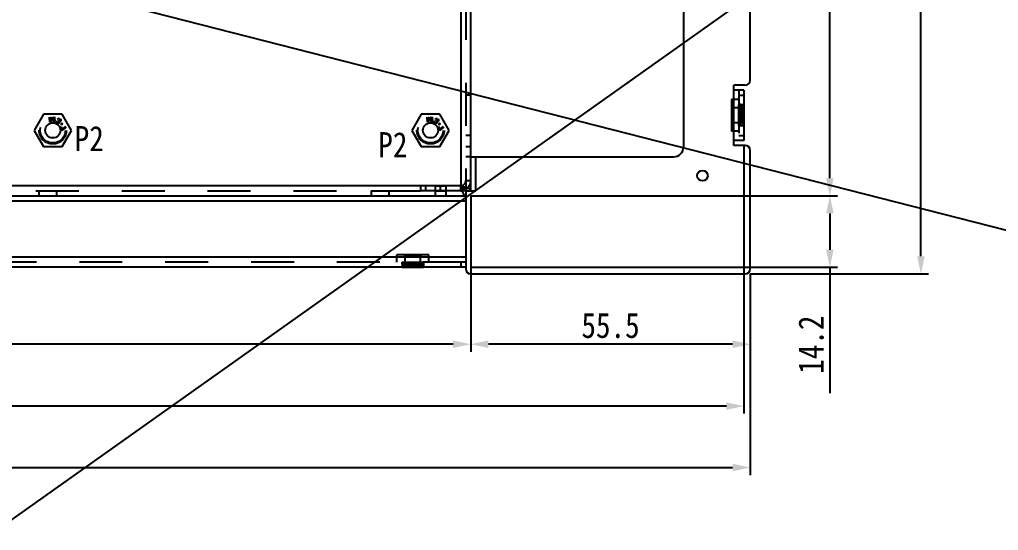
# Model space of a CAD drawing. Header units: millimetres. Extents: x 0 to 8948, y -1340 to 1100.
# Drawn here: x 2296.4 to 2490.8, y 403.5 to 505 of the extents above; entities that cross this region are included whole.
import ezdxf

# ---------------------------------------------------------------- set-up
doc = ezdxf.new("R2010")
doc.units = ezdxf.units.MM
doc.header["$LTSCALE"] = 85.25
doc.header["$PDMODE"] = 3
doc.header["$PDSIZE"] = 8
doc.linetypes.add('HIDDEN', pattern=[0.2, 0.1, -0.1])
doc.layers.get('0').update_dxf_attribs({"linetype": 'CONTINUOUS'})
doc.layers.get('Defpoints').update_dxf_attribs({"linetype": 'CONTINUOUS'})
doc.layers.add('02___PRT_ALL_AXES', color=7, linetype='CONTINUOUS')
doc.layers.add('DEFAULT_2', color=8, linetype='HIDDEN')
doc.styles.get("Standard").update_dxf_attribs({"font": 'txt', "width": 0.85})
doc.dimstyles.new('DIMSTYLE_1', dxfattribs={"dimtxt": 5, "dimasz": 3.5, "dimexe": 1.5, "dimexo": 1, "dimgap": 1.25, "dimtad": 1, "dimdsep": 46, "dimtxsty": 'Standard', "dimblk": '_FILLED', "dimblk1": '_FILLED', "dimblk2": '_FILLED', "dimcen": 0.09, "dimadec": 0, "dimazin": 0, "dimtp": 0.01, "dimtm": 0.01, "dimtfac": 1, "dimtofl": 0, "dimtmove": 0, "dimatfit": 3, "dimldrblk": '_FILLED', "dimfxl": 0, "dimtolj": 1, "dimarcsym": 0})

# ---------------------------------------------------------------- blocks, each defined once
blk = doc.blocks.new('_FILLED')
at = {"color": 0, "linetype": 'ByBlock'}
blk.add_solid([(0, 0), (-1, 0.214), (-1, -0.214)], dxfattribs=at)
blk = doc.blocks.new('*D7')
at = {"color": 0, "linetype": 'Continuous', "lineweight": -2, "transparency": 16777216}
for p, q in [((2027.54, 455.95), (2027.54, 414.48)), ((2441.54, 454.45), (2441.54, 414.48)), ((2031.04, 415.98), (2438.04, 415.98))]:
    blk.add_line(p, q, dxfattribs=at)
at = {"layer": 'Defpoints', "color": 0, "linetype": 'Continuous', "transparency": 16777216}
for p in [(2027.54, 456.95), (2441.54, 455.45), (2441.54, 415.98)]:
    blk.add_point(p, dxfattribs=at)
at = {"color": 0, "linetype": 'Continuous', "lineweight": -2, "transparency": 16777216, "xscale": 3.5, "yscale": 3.5, "zscale": 3.5, "rotation": 180}
blk.add_blockref('_FILLED', (2027.54, 415.98), dxfattribs=at)
at = {"color": 0, "linetype": 'Continuous', "lineweight": -2, "transparency": 16777216, "xscale": 3.5, "yscale": 3.5, "zscale": 3.5}
blk.add_blockref('_FILLED', (2441.54, 415.98), dxfattribs=at)
at = {"color": 0, "linetype": 'Continuous', "transparency": 16777216, "insert": (2234.54, 422.23), "char_height": 5, "width": 17, "attachment_point": 2}
blk.add_mtext('\\A1;*414', dxfattribs=at)
blk = doc.blocks.new('*D8')
at = {"color": 0, "linetype": 'Continuous', "lineweight": -2, "transparency": 16777216}
for p, q in [((2386.04, 680.95), (2458.85, 680.95)), ((2457.35, 473.45), (2457.35, 677.45)), ((2386.04, 469.95), (2458.85, 469.95))]:
    blk.add_line(p, q, dxfattribs=at)
at = {"layer": 'Defpoints', "color": 0, "linetype": 'Continuous', "transparency": 16777216}
for p in [(2385.04, 680.95), (2457.35, 680.95), (2385.04, 469.95)]:
    blk.add_point(p, dxfattribs=at)
at = {"color": 0, "linetype": 'Continuous', "lineweight": -2, "transparency": 16777216, "xscale": 3.5, "yscale": 3.5, "zscale": 3.5}
for p, rotation in [((2457.35, 680.95), 90), ((2457.35, 469.95), 270)]:
    blk.add_blockref('_FILLED', p, dxfattribs=dict(at, rotation=rotation))
at = {"color": 0, "linetype": 'Continuous', "transparency": 16777216, "insert": (2451.1, 575.45), "char_height": 5, "width": 17, "attachment_point": 2, "rotation": 90}
blk.add_mtext('\\A1;*211', dxfattribs=at)
blk = doc.blocks.new('*D9')
at = {"color": 0, "linetype": 'Continuous', "lineweight": -2, "transparency": 16777216}
for p, q in [((2068.04, 469.95), (2068.04, 438.97)), ((2386.04, 469.95), (2386.04, 438.97)), ((2382.54, 440.47), (2071.54, 440.47))]:
    blk.add_line(p, q, dxfattribs=at)
at = {"layer": 'Defpoints', "color": 0, "linetype": 'Continuous', "transparency": 16777216}
for p in [(2068.04, 470.95), (2386.04, 470.95), (2068.04, 440.47)]:
    blk.add_point(p, dxfattribs=at)
at = {"color": 0, "linetype": 'Continuous', "lineweight": -2, "transparency": 16777216, "xscale": 3.5, "yscale": 3.5, "zscale": 3.5, "rotation": 180}
blk.add_blockref('_FILLED', (2068.04, 440.47), dxfattribs=at)
at = {"color": 0, "linetype": 'Continuous', "lineweight": -2, "transparency": 16777216, "xscale": 3.5, "yscale": 3.5, "zscale": 3.5}
blk.add_blockref('_FILLED', (2386.04, 440.47), dxfattribs=at)
at = {"color": 0, "linetype": 'Continuous', "transparency": 16777216, "insert": (2233.73, 446.72), "char_height": 5, "width": 17, "attachment_point": 2}
blk.add_mtext('\\A1;*318', dxfattribs=at)
blk = doc.blocks.new('*D10')
at = {"color": 0, "linetype": 'Continuous', "lineweight": -2, "transparency": 16777216}
for p, q in [((2441.54, 709.95), (2476.93, 709.95)), ((2475.43, 457.95), (2475.43, 706.45)), ((2441.54, 454.45), (2476.93, 454.45))]:
    blk.add_line(p, q, dxfattribs=at)
at = {"layer": 'Defpoints', "color": 0, "linetype": 'Continuous', "transparency": 16777216}
for p in [(2440.54, 709.95), (2475.43, 709.95), (2440.54, 454.45)]:
    blk.add_point(p, dxfattribs=at)
at = {"color": 0, "linetype": 'Continuous', "lineweight": -2, "transparency": 16777216, "xscale": 3.5, "yscale": 3.5, "zscale": 3.5}
for p, rotation in [((2475.43, 709.95), 90), ((2475.43, 454.45), 270)]:
    blk.add_blockref('_FILLED', p, dxfattribs=dict(at, rotation=rotation))
at = {"color": 0, "linetype": 'Continuous', "transparency": 16777216, "insert": (2469.18, 582.2), "char_height": 5, "width": 25.5, "attachment_point": 2, "rotation": 90}
blk.add_mtext('\\A1;*255.5', dxfattribs=at)
blk = doc.blocks.new('*D14')
at = {"color": 0, "linetype": 'Continuous', "lineweight": -2, "transparency": 16777216}
for p, q in [((2386.04, 469.95), (2386.04, 438.97)), ((2441.54, 454.45), (2441.54, 438.97)), ((2438.04, 440.47), (2389.54, 440.47))]:
    blk.add_line(p, q, dxfattribs=at)
at = {"layer": 'Defpoints', "color": 0, "linetype": 'Continuous', "transparency": 16777216}
for p in [(2386.04, 470.95), (2441.54, 455.45), (2386.04, 440.47)]:
    blk.add_point(p, dxfattribs=at)
at = {"color": 0, "linetype": 'Continuous', "lineweight": -2, "transparency": 16777216, "xscale": 3.5, "yscale": 3.5, "zscale": 3.5, "rotation": 180}
blk.add_blockref('_FILLED', (2386.04, 440.47), dxfattribs=at)
at = {"color": 0, "linetype": 'Continuous', "lineweight": -2, "transparency": 16777216, "xscale": 3.5, "yscale": 3.5, "zscale": 3.5}
blk.add_blockref('_FILLED', (2441.54, 440.47), dxfattribs=at)
at = {"color": 0, "linetype": 'Continuous', "transparency": 16777216, "insert": (2413.79, 446.72), "char_height": 5, "width": 17, "attachment_point": 2}
blk.add_mtext('\\A1;55.5', dxfattribs=at)
blk = doc.blocks.new('*D15')
at = {"color": 0, "linetype": 'Continuous', "lineweight": -2, "transparency": 16777216}
for p, q in [((2440.29, 479.95), (2440.29, 426.68)), ((2028.79, 467.95), (2028.79, 426.68)), ((2436.79, 428.18), (2032.29, 428.18))]:
    blk.add_line(p, q, dxfattribs=at)
at = {"layer": 'Defpoints', "color": 0, "linetype": 'Continuous', "transparency": 16777216}
for p in [(2440.29, 480.95), (2028.79, 468.95), (2028.79, 428.18)]:
    blk.add_point(p, dxfattribs=at)
at = {"color": 0, "linetype": 'Continuous', "lineweight": -2, "transparency": 16777216, "xscale": 3.5, "yscale": 3.5, "zscale": 3.5, "rotation": 180}
blk.add_blockref('_FILLED', (2028.79, 428.18), dxfattribs=at)
at = {"color": 0, "linetype": 'Continuous', "lineweight": -2, "transparency": 16777216, "xscale": 3.5, "yscale": 3.5, "zscale": 3.5}
blk.add_blockref('_FILLED', (2440.29, 428.18), dxfattribs=at)
at = {"color": 0, "linetype": 'Continuous', "transparency": 16777216, "insert": (2234.54, 434.43), "char_height": 5, "width": 21.25, "attachment_point": 2}
blk.add_mtext('\\A1;411.5', dxfattribs=at)
blk = doc.blocks.new('*D16')
at = {"color": 0, "linetype": 'Continuous', "lineweight": -2, "transparency": 16777216}
for p, q in [((2386.04, 469.95), (2458.85, 469.95)), ((2457.35, 466.45), (2457.35, 459.25)), ((2386.04, 455.75), (2458.85, 455.75)), ((2457.35, 455.75), (2457.35, 430.74))]:
    blk.add_line(p, q, dxfattribs=at)
at = {"layer": 'Defpoints', "color": 0, "linetype": 'Continuous', "transparency": 16777216}
for p in [(2385.04, 469.95), (2385.04, 455.75), (2457.35, 455.75)]:
    blk.add_point(p, dxfattribs=at)
at = {"color": 0, "linetype": 'Continuous', "lineweight": -2, "transparency": 16777216, "xscale": 3.5, "yscale": 3.5, "zscale": 3.5}
for p, rotation in [((2457.35, 469.95), 90), ((2457.35, 455.75), 270)]:
    blk.add_blockref('_FILLED', p, dxfattribs=dict(at, rotation=rotation))
at = {"color": 0, "linetype": 'Continuous', "transparency": 16777216, "insert": (2451.1, 446.16), "char_height": 5, "width": 17, "attachment_point": 3, "rotation": 90}
blk.add_mtext('\\A1;14.2', dxfattribs=at)

msp = doc.modelspace()

# ---------------------------------------------------------------- linework, layer by layer
for p, q in [((0, 1100), (4304.922, 0)), ((1723.341, 0), (3273.341, 1100))]:
    msp.add_line(p, q)
at = {"color": 3, "linetype": 'Continuous'}
for p, q in [((2384.039, 678.948), (2384.039, 471.948)), ((2386.039, 470.948), (2386.039, 679.948)), ((2441.539, 492.948), (2441.539, 577.448)), ((2428.289, 514.198), (2428.289, 479.698)), ((2440.539, 491.948), (2438.289, 491.948)), ((2438.289, 479.948), (2438.289, 491.948)), ((2440.289, 490.948), (2438.289, 490.948)), ((2440.289, 490.948), (2440.289, 480.948)), ((2440.289, 480.948), (2438.289, 480.948)), ((2440.539, 479.948), (2438.289, 479.948)), ((2441.539, 455.448), (2441.539, 478.948)), ((2386.039, 477.698), (2426.289, 477.698)), ((2387.039, 470.948), (2387.039, 477.698)), ((2384.039, 471.948), (2070.039, 471.948)), ((2386.041, 470.948), (2387.039, 470.948)), ((2069.039, 469.948), (2385.039, 469.948)), ((2069.039, 468.948), (2385.039, 468.948)), ((2385.039, 469.948), (2385.039, 455.448)), ((2385.039, 457.748), (2069.039, 457.748)), ((2385.039, 455.748), (2069.039, 455.748)), ((2386.039, 454.448), (2440.539, 454.448))]:
    msp.add_line(p, q, dxfattribs=at)
at = {"color": 7, "linetype": 'Continuous'}
for p, q in [((2301.192, 486.148), (2299.344, 482.948)), ((2304.887, 486.148), (2301.192, 486.148)), ((2306.734, 482.948), (2304.887, 486.148)), ((2376.192, 486.148), (2374.344, 482.948)), ((2379.887, 486.148), (2376.192, 486.148)), ((2381.734, 482.948), (2379.887, 486.148)), ((2299.344, 482.948), (2301.192, 479.748)), ((2304.887, 479.748), (2306.734, 482.948)), ((2374.344, 482.948), (2376.192, 479.748)), ((2379.887, 479.748), (2381.734, 482.948)), ((2301.192, 479.748), (2304.887, 479.748)), ((2376.192, 479.748), (2379.887, 479.748)), ((2385.039, 470.948), (2386.039, 470.948)), ((2385.039, 470.948), (2385.039, 469.948))]:
    msp.add_line(p, q, dxfattribs=at)
at = {"color": 3, "linetype": 'Continuous'}
for centre, radius, start, end in [((2440.539, 492.948), 1, 270, 0), ((2426.289, 479.698), 2, 270, 0), ((2440.539, 478.948), 1, 0, 90), ((2384.039, 472.948), 2, 289.98896, 297.71441), ((2386.039, 455.448), 1, 180, 270), ((2440.539, 455.448), 1, 270, 0)]:
    msp.add_arc(centre, radius, start, end, dxfattribs=at)
at = {"color": 7, "linetype": 'Continuous'}
for points in [[(2385.039, 470.948), (2385.039, 471.141), (2384.793, 471.433), (2384.414, 471.709), (2384.168, 471.866), (2384.039, 471.948)], [(2385.039, 470.948), (2384.846, 470.948), (2384.554, 471.194), (2384.278, 471.574), (2384.121, 471.819), (2384.039, 471.948)]]:
    msp.add_open_spline(points, degree=3, knots=[0, 0, 0, 0, 0.4006962, 0.6839153, 1, 1, 1, 1], dxfattribs=at)
at = {"color": 3, "linetype": 'Continuous'}
for points in [[(2386.039, 470.948), (2386.039, 471.046), (2385.908, 471.198), (2385.69, 471.335), (2385.329, 471.513), (2384.772, 471.714), (2384.295, 471.867), (2384.039, 471.948)], [(2385.039, 469.948), (2384.942, 469.948), (2384.789, 470.079), (2384.652, 470.298), (2384.474, 470.659), (2384.273, 471.215), (2384.121, 471.692), (2384.039, 471.948)]]:
    msp.add_open_spline(points, degree=3, knots=[0, 0, 0, 0, 0.1275582, 0.2247905, 0.3461005, 0.6491201, 1, 1, 1, 1], dxfattribs=at)
at = {"layer": '02___PRT_ALL_AXES', "color": 8, "linetype": 'HIDDEN'}
for p, q in [((2440.289, 488.048), (2439.289, 488.048)), ((2439.289, 483.848), (2439.289, 488.048)), ((2440.289, 483.848), (2440.289, 488.048)), ((2440.289, 483.848), (2439.289, 483.848)), ((2300.289, 470.948), (2303.789, 470.948)), ((2300.289, 470.948), (2300.289, 469.948)), ((2303.789, 470.948), (2303.789, 469.948)), ((2366.289, 470.948), (2369.789, 470.948)), ((2366.289, 470.948), (2366.289, 469.948)), ((2369.789, 470.948), (2369.789, 469.948)), ((2378.989, 471.948), (2381.089, 471.948)), ((2378.989, 471.948), (2378.989, 469.948)), ((2378.989, 470.948), (2381.089, 470.948)), ((2380.039, 470.948), (2380.039, 471.948)), ((2381.089, 471.948), (2381.089, 469.948)), ((2300.289, 469.948), (2303.789, 469.948)), ((2366.289, 469.948), (2369.789, 469.948)), ((2378.989, 469.948), (2381.089, 469.948)), ((2372.439, 456.748), (2376.639, 456.748)), ((2372.439, 456.748), (2372.439, 455.748)), ((2372.439, 455.748), (2376.639, 455.748)), ((2376.639, 456.748), (2376.639, 455.748))]:
    msp.add_line(p, q, dxfattribs=at)
at = {"layer": '02___PRT_ALL_AXES', "color": 3, "linetype": 'Continuous'}
for centre, radius in [((2303.039, 482.948), 1.5), ((2378.039, 482.948), 1.5), ((2432.039, 473.948), 1.05)]:
    msp.add_circle(centre, radius, dxfattribs=at)
at = {"layer": 'DEFAULT_2', "color": 8, "linetype": 'HIDDEN'}
for p, q in [((2385.039, 679.948), (2385.039, 470.948)), ((2386.039, 489.948), (2385.039, 489.948)), ((2439.289, 490.948), (2439.289, 480.948)), ((2439.289, 489.948), (2440.289, 489.948)), ((2439.289, 489.098), (2437.789, 489.098)), ((2437.789, 489.098), (2437.789, 482.798)), ((2437.809, 488.423), (2437.789, 488.423)), ((2437.809, 488.41), (2437.789, 488.41)), ((2437.789, 488.387), (2437.809, 488.387)), ((2437.809, 488.38), (2437.789, 488.38)), ((2437.789, 488.342), (2437.809, 488.342)), ((2437.809, 488.341), (2437.789, 488.341)), ((2437.809, 488.34), (2437.789, 488.34)), ((2437.809, 488.339), (2437.789, 488.339)), ((2437.809, 488.328), (2437.789, 488.328)), ((2437.789, 488.318), (2437.809, 488.318)), ((2437.809, 488.095), (2437.789, 488.095)), ((2437.809, 488.062), (2437.789, 488.062)), ((2437.809, 487.981), (2437.789, 487.981)), ((2437.809, 487.948), (2437.789, 487.948)), ((2437.809, 487.939), (2437.789, 487.939)), ((2437.809, 487.927), (2437.789, 487.927)), ((2437.809, 487.907), (2437.789, 487.907)), ((2437.809, 487.906), (2437.789, 487.906)), ((2437.809, 487.904), (2437.789, 487.904)), ((2437.809, 488.423), (2437.809, 486.532)), ((2439.669, 488.073), (2439.289, 488.073)), ((2439.669, 487.848), (2440.159, 488.073)), ((2439.669, 483.823), (2439.669, 488.073)), ((2440.259, 488.073), (2440.159, 488.073)), ((2440.159, 488.073), (2440.159, 483.823)), ((2440.259, 483.823), (2440.259, 488.073)), ((2437.809, 487.877), (2437.789, 487.877)), ((2437.809, 487.876), (2437.789, 487.876)), ((2437.809, 487.87), (2437.789, 487.87)), ((2437.809, 487.86), (2437.789, 487.86)), ((2437.789, 487.848), (2437.809, 487.848)), ((2437.809, 487.847), (2437.789, 487.847)), ((2437.809, 487.802), (2437.789, 487.802)), ((2437.809, 487.79), (2437.789, 487.79)), ((2437.809, 487.76), (2437.789, 487.76)), ((2437.809, 487.757), (2437.789, 487.757)), ((2437.789, 487.754), (2437.809, 487.754)), ((2438.089, 487.448), (2437.789, 487.748)), ((2437.789, 487.747), (2437.809, 487.747)), ((2437.809, 487.68), (2437.789, 487.68)), ((2437.809, 487.662), (2437.789, 487.662)), ((2437.809, 487.66), (2437.789, 487.66)), ((2437.809, 487.658), (2437.789, 487.658)), ((2437.789, 487.657), (2437.809, 487.657)), ((2437.809, 487.643), (2437.789, 487.643)), ((2437.809, 487.64), (2437.789, 487.64)), ((2437.789, 487.637), (2437.809, 487.637)), ((2437.809, 487.624), (2437.789, 487.624)), ((2437.809, 487.623), (2437.789, 487.623)), ((2437.809, 487.615), (2437.789, 487.615)), ((2437.809, 487.614), (2437.789, 487.614)), ((2437.809, 487.553), (2437.789, 487.553)), ((2437.809, 487.553), (2437.789, 487.553)), ((2437.789, 487.541), (2437.809, 487.541)), ((2437.809, 487.516), (2437.789, 487.516)), ((2437.809, 487.51), (2437.789, 487.51)), ((2437.809, 487.494), (2437.789, 487.494)), ((2437.809, 487.492), (2437.789, 487.492)), ((2437.789, 487.479), (2437.809, 487.479)), ((2437.809, 487.474), (2437.789, 487.474)), ((2437.809, 487.465), (2437.789, 487.465)), ((2437.789, 487.464), (2437.809, 487.464)), ((2437.809, 487.461), (2437.789, 487.461)), ((2437.809, 487.449), (2437.789, 487.449)), ((2437.789, 487.435), (2437.809, 487.435)), ((2437.809, 487.434), (2437.789, 487.434)), ((2437.789, 487.434), (2437.809, 487.434)), ((2437.789, 487.4), (2437.809, 487.4)), ((2437.809, 487.392), (2437.789, 487.392)), ((2437.809, 487.333), (2437.789, 487.333)), ((2437.789, 487.326), (2437.809, 487.326)), ((2437.809, 487.302), (2437.789, 487.302)), ((2437.809, 487.291), (2437.789, 487.291)), ((2437.789, 487.279), (2437.809, 487.279)), ((2437.789, 487.268), (2437.809, 487.268)), ((2437.809, 487.268), (2437.789, 487.268)), ((2437.809, 487.257), (2437.789, 487.257)), ((2437.809, 487.255), (2437.789, 487.255)), ((2437.809, 487.216), (2437.789, 487.216)), ((2437.809, 487.187), (2437.789, 487.187)), ((2437.809, 487.18), (2437.789, 487.18)), ((2437.809, 487.179), (2437.789, 487.179)), ((2437.789, 487.104), (2437.809, 487.104)), ((2437.809, 487.086), (2437.789, 487.086)), ((2437.809, 487.057), (2437.789, 487.057)), ((2437.809, 487.044), (2437.789, 487.044)), ((2437.789, 487.034), (2437.809, 487.034)), ((2437.809, 487.016), (2437.789, 487.016)), ((2437.789, 486.986), (2437.809, 486.986)), ((2437.809, 486.978), (2437.789, 486.978)), ((2437.789, 486.849), (2437.809, 486.849)), ((2437.809, 486.815), (2437.789, 486.815)), ((2437.809, 486.786), (2437.789, 486.786)), ((2437.809, 486.779), (2437.789, 486.779)), ((2437.809, 486.75), (2437.789, 486.75)), ((2437.809, 486.738), (2437.789, 486.738)), ((2437.809, 486.71), (2437.789, 486.71)), ((2437.809, 486.703), (2437.789, 486.703)), ((2437.809, 486.544), (2437.789, 486.544)), ((2437.809, 486.532), (2437.789, 486.532)), ((2437.809, 486.392), (2437.789, 486.392)), ((2437.809, 486.391), (2437.789, 486.391)), ((2437.809, 486.351), (2437.789, 486.351)), ((2437.809, 486.341), (2437.789, 486.341)), ((2437.809, 486.341), (2437.789, 486.341)), ((2437.809, 486.34), (2437.789, 486.34)), ((2437.809, 486.318), (2437.789, 486.318)), ((2437.789, 486.311), (2437.809, 486.311)), ((2437.809, 486.311), (2437.789, 486.311)), ((2437.809, 486.306), (2437.789, 486.306)), ((2437.809, 486.303), (2437.789, 486.303)), ((2437.809, 486.225), (2437.789, 486.225)), ((2437.809, 486.209), (2437.789, 486.209)), ((2437.809, 486.209), (2437.789, 486.209)), ((2437.809, 486.2), (2437.789, 486.2)), ((2437.809, 486.175), (2437.789, 486.175)), ((2437.809, 486.164), (2437.789, 486.164)), ((2437.809, 486.118), (2437.789, 486.118)), ((2437.809, 486.091), (2437.789, 486.091)), ((2437.809, 486.085), (2437.789, 486.085)), ((2437.809, 486.059), (2437.789, 486.059)), ((2437.789, 486.058), (2437.809, 486.058)), ((2437.809, 486.052), (2437.789, 486.052)), ((2437.809, 486.051), (2437.789, 486.051)), ((2437.789, 486.044), (2437.809, 486.044)), ((2437.809, 486.04), (2437.789, 486.04)), ((2437.809, 486.012), (2437.789, 486.012)), ((2437.789, 486.011), (2437.809, 486.011)), ((2437.809, 486.392), (2437.809, 486.011)), ((2439.959, 487.448), (2438.089, 487.448)), ((2438.089, 487.448), (2438.089, 484.448)), ((2439.959, 487.448), (2440.259, 487.748)), ((2439.959, 487.448), (2439.959, 484.448)), ((2302.419, 484.608), (2302.351, 485.559)), ((2302.606, 484.621), (2302.419, 484.608)), ((2302.475, 485.588), (2302.529, 484.829)), ((2302.529, 484.829), (2302.763, 485.634)), ((2302.854, 485.535), (2302.606, 484.621)), ((2303.23, 484.666), (2302.854, 485.535)), ((2302.93, 485.646), (2303.277, 484.883)), ((2303.277, 484.883), (2303.223, 485.642)), ((2303.417, 484.679), (2303.23, 484.666)), ((2303.349, 485.63), (2303.417, 484.679)), ((2303.706, 484.704), (2303.732, 484.788)), ((2303.734, 484.588), (2303.706, 484.704)), ((2303.732, 484.788), (2303.822, 484.734)), ((2303.783, 484.509), (2303.734, 484.588)), ((2303.897, 484.416), (2303.783, 484.509)), ((2303.822, 484.734), (2303.824, 484.658)), ((2303.824, 484.658), (2303.856, 484.589)), ((2303.856, 484.589), (2303.934, 484.517)), ((2303.933, 484.394), (2303.897, 484.416)), ((2304.069, 484.337), (2303.933, 484.394)), ((2303.934, 484.517), (2304.006, 484.475)), ((2303.989, 485.255), (2304.039, 485.298)), ((2304.078, 485.201), (2303.989, 485.255)), ((2304.006, 484.475), (2304.106, 484.439)), ((2304.039, 485.298), (2304.108, 485.332)), ((2304.162, 484.331), (2304.069, 484.337)), ((2304.118, 485.227), (2304.078, 485.201)), ((2304.106, 484.439), (2304.182, 484.443)), ((2304.108, 485.332), (2304.183, 485.336)), ((2304.11, 484.809), (2304.154, 484.882)), ((2304.181, 484.766), (2304.11, 484.809)), ((2304.175, 485.242), (2304.118, 485.227)), ((2304.154, 484.882), (2304.225, 484.839)), ((2304.278, 484.361), (2304.162, 484.331)), ((2304.222, 485.238), (2304.175, 485.242)), ((2304.266, 484.665), (2304.181, 484.766)), ((2304.182, 484.443), (2304.25, 484.477)), ((2304.183, 485.336), (2304.277, 485.329)), ((2304.322, 485.203), (2304.222, 485.238)), ((2304.225, 484.839), (2304.343, 484.793)), ((2304.25, 484.477), (2304.272, 484.513)), ((2304.28, 484.607), (2304.266, 484.665)), ((2304.272, 484.513), (2304.28, 484.607)), ((2304.277, 485.329), (2304.354, 485.306)), ((2304.339, 484.423), (2304.278, 484.361)), ((2304.429, 485.138), (2304.322, 485.203)), ((2304.361, 484.459), (2304.339, 484.423)), ((2304.343, 484.793), (2304.419, 484.797)), ((2304.457, 484.7), (2304.346, 484.717)), ((2304.346, 484.717), (2304.385, 484.619)), ((2304.387, 484.543), (2304.361, 484.459)), ((2304.385, 484.619), (2304.387, 484.543)), ((2304.419, 484.797), (2304.498, 484.849)), ((2304.508, 485.067), (2304.429, 485.138)), ((2304.526, 484.733), (2304.457, 484.7)), ((2304.498, 484.849), (2304.542, 484.922)), ((2304.506, 485.215), (2304.562, 485.158)), ((2304.532, 485.027), (2304.508, 485.067)), ((2304.588, 484.795), (2304.526, 484.733)), ((2304.546, 484.969), (2304.532, 485.027)), ((2304.542, 484.922), (2304.546, 484.969)), ((2304.562, 485.158), (2304.612, 485.078)), ((2304.631, 484.868), (2304.588, 484.795)), ((2304.612, 485.078), (2304.644, 485.01)), ((2304.625, 484.241), (2304.63, 484.27)), ((2304.772, 484.216), (2304.625, 484.241)), ((2304.63, 484.27), (2304.807, 484.241)), ((2304.646, 484.933), (2304.631, 484.868)), ((2304.644, 485.01), (2304.646, 484.933)), ((2304.65, 484.131), (2304.772, 484.216)), ((2304.674, 484.097), (2304.65, 484.131)), ((2304.796, 484.182), (2304.674, 484.097)), ((2304.768, 484.036), (2304.796, 484.182)), ((2304.798, 484.031), (2304.768, 484.036)), ((2304.831, 484.207), (2304.798, 484.031)), ((2304.807, 484.241), (2304.839, 484.416)), ((2305.007, 484.178), (2304.831, 484.207)), ((2304.839, 484.416), (2304.869, 484.412)), ((2304.869, 484.412), (2304.842, 484.265)), ((2304.842, 484.265), (2304.963, 484.351)), ((2304.987, 484.317), (2304.865, 484.231)), ((2304.865, 484.231), (2305.012, 484.207)), ((2304.963, 484.351), (2304.987, 484.317)), ((2305.012, 484.207), (2305.007, 484.178)), ((2377.419, 484.608), (2377.351, 485.559)), ((2377.606, 484.621), (2377.419, 484.608)), ((2377.475, 485.588), (2377.529, 484.829)), ((2377.529, 484.829), (2377.763, 485.634)), ((2377.854, 485.535), (2377.606, 484.621)), ((2378.23, 484.666), (2377.854, 485.535)), ((2377.93, 485.646), (2378.277, 484.883)), ((2378.277, 484.883), (2378.223, 485.642)), ((2378.417, 484.679), (2378.23, 484.666)), ((2378.349, 485.63), (2378.417, 484.679)), ((2378.706, 484.704), (2378.732, 484.788)), ((2378.734, 484.588), (2378.706, 484.704)), ((2378.732, 484.788), (2378.822, 484.734)), ((2378.783, 484.509), (2378.734, 484.588)), ((2378.897, 484.416), (2378.783, 484.509)), ((2378.822, 484.734), (2378.824, 484.658)), ((2378.824, 484.658), (2378.856, 484.589)), ((2378.856, 484.589), (2378.934, 484.517)), ((2378.933, 484.394), (2378.897, 484.416)), ((2379.069, 484.337), (2378.933, 484.394)), ((2378.934, 484.517), (2379.006, 484.475)), ((2378.989, 485.255), (2379.039, 485.298)), ((2379.078, 485.201), (2378.989, 485.255)), ((2379.006, 484.475), (2379.106, 484.439)), ((2379.039, 485.298), (2379.108, 485.332)), ((2379.162, 484.331), (2379.069, 484.337)), ((2379.118, 485.227), (2379.078, 485.201)), ((2379.106, 484.439), (2379.182, 484.443)), ((2379.108, 485.332), (2379.183, 485.336)), ((2379.11, 484.809), (2379.154, 484.882)), ((2379.181, 484.766), (2379.11, 484.809)), ((2379.175, 485.242), (2379.118, 485.227)), ((2379.154, 484.882), (2379.225, 484.839)), ((2379.278, 484.361), (2379.162, 484.331)), ((2379.222, 485.238), (2379.175, 485.242)), ((2379.266, 484.665), (2379.181, 484.766)), ((2379.182, 484.443), (2379.25, 484.477)), ((2379.183, 485.336), (2379.277, 485.329)), ((2379.322, 485.203), (2379.222, 485.238)), ((2379.225, 484.839), (2379.343, 484.793)), ((2379.25, 484.477), (2379.272, 484.513)), ((2379.28, 484.607), (2379.266, 484.665)), ((2379.272, 484.513), (2379.28, 484.607)), ((2379.277, 485.329), (2379.354, 485.306)), ((2379.339, 484.423), (2379.278, 484.361)), ((2379.429, 485.138), (2379.322, 485.203)), ((2379.361, 484.459), (2379.339, 484.423)), ((2379.343, 484.793), (2379.419, 484.797)), ((2379.457, 484.7), (2379.346, 484.717)), ((2379.346, 484.717), (2379.385, 484.619)), ((2379.387, 484.543), (2379.361, 484.459)), ((2379.385, 484.619), (2379.387, 484.543)), ((2379.419, 484.797), (2379.498, 484.849)), ((2379.508, 485.067), (2379.429, 485.138)), ((2379.526, 484.733), (2379.457, 484.7)), ((2379.498, 484.849), (2379.542, 484.922)), ((2379.506, 485.215), (2379.562, 485.158)), ((2379.532, 485.027), (2379.508, 485.067)), ((2379.588, 484.795), (2379.526, 484.733)), ((2379.546, 484.969), (2379.532, 485.027)), ((2379.542, 484.922), (2379.546, 484.969)), ((2379.562, 485.158), (2379.612, 485.078)), ((2379.631, 484.868), (2379.588, 484.795)), ((2379.612, 485.078), (2379.644, 485.01)), ((2379.625, 484.241), (2379.63, 484.27)), ((2379.772, 484.216), (2379.625, 484.241)), ((2379.63, 484.27), (2379.807, 484.241)), ((2379.646, 484.933), (2379.631, 484.868)), ((2379.644, 485.01), (2379.646, 484.933)), ((2379.65, 484.131), (2379.772, 484.216)), ((2379.674, 484.097), (2379.65, 484.131)), ((2379.796, 484.182), (2379.674, 484.097)), ((2379.768, 484.036), (2379.796, 484.182)), ((2379.798, 484.031), (2379.768, 484.036)), ((2379.831, 484.207), (2379.798, 484.031)), ((2379.807, 484.241), (2379.839, 484.416)), ((2380.007, 484.178), (2379.831, 484.207)), ((2379.839, 484.416), (2379.869, 484.412)), ((2379.869, 484.412), (2379.842, 484.265)), ((2379.842, 484.265), (2379.963, 484.351)), ((2379.987, 484.317), (2379.865, 484.231)), ((2379.865, 484.231), (2380.012, 484.207)), ((2379.963, 484.351), (2379.987, 484.317)), ((2380.012, 484.207), (2380.007, 484.178)), ((2438.089, 484.448), (2437.789, 484.148)), ((2439.959, 484.448), (2438.089, 484.448)), ((2439.669, 484.048), (2440.159, 483.823)), ((2439.959, 484.448), (2440.259, 484.148)), ((2304.616, 483.686), (2304.72, 483.709)), ((2304.78, 482.954), (2304.616, 483.686)), ((2304.72, 483.709), (2304.857, 483.099)), ((2304.884, 482.977), (2304.78, 482.954)), ((2304.857, 483.099), (2305.633, 483.698)), ((2305.664, 483.579), (2304.884, 482.977)), ((2379.616, 483.686), (2379.72, 483.709)), ((2379.78, 482.954), (2379.616, 483.686)), ((2379.72, 483.709), (2379.857, 483.099)), ((2379.884, 482.977), (2379.78, 482.954)), ((2379.857, 483.099), (2380.633, 483.698)), ((2380.664, 483.579), (2379.884, 482.977)), ((2439.289, 482.798), (2437.789, 482.798)), ((2439.669, 483.823), (2439.289, 483.823)), ((2440.259, 483.823), (2440.159, 483.823)), ((2386.039, 481.948), (2385.039, 481.948)), ((2439.289, 481.948), (2440.289, 481.948)), ((2386.039, 479.698), (2385.039, 479.698)), ((2386.039, 477.698), (2385.039, 477.698)), ((2386.039, 472.948), (2385.039, 472.948)), ((2078.039, 470.948), (2376.039, 470.948)), ((2376.039, 471.948), (2376.039, 470.948)), ((2384.039, 470.948), (2376.039, 470.948)), ((2377.039, 471.948), (2377.039, 470.948)), ((2384.039, 470.948), (2384.039, 471.948)), ((2385.039, 470.948), (2384.039, 470.948)), ((2386.039, 470.948), (2386.041, 470.948)), ((2377.689, 458.248), (2371.389, 458.248)), ((2371.389, 456.748), (2371.389, 458.248)), ((2373.039, 457.948), (2372.739, 458.248)), ((2376.039, 457.948), (2373.039, 457.948)), ((2373.039, 456.078), (2373.039, 457.948)), ((2374.603, 458.248), (2374.603, 458.228)), ((2374.603, 458.228), (2374.603, 458.248)), ((2374.984, 458.228), (2374.603, 458.228)), ((2374.631, 458.228), (2374.631, 458.248)), ((2374.635, 458.248), (2374.635, 458.228)), ((2374.642, 458.228), (2374.642, 458.248)), ((2374.644, 458.228), (2374.644, 458.248)), ((2374.65, 458.248), (2374.65, 458.228)), ((2374.65, 458.228), (2374.65, 458.248)), ((2374.676, 458.228), (2374.676, 458.248)), ((2374.682, 458.228), (2374.682, 458.248)), ((2374.71, 458.228), (2374.71, 458.248)), ((2374.755, 458.228), (2374.755, 458.248)), ((2374.767, 458.228), (2374.767, 458.248)), ((2374.791, 458.228), (2374.791, 458.248)), ((2374.8, 458.228), (2374.8, 458.248)), ((2374.801, 458.228), (2374.801, 458.248)), ((2374.816, 458.228), (2374.816, 458.248)), ((2374.894, 458.228), (2374.894, 458.248)), ((2374.898, 458.228), (2374.898, 458.248)), ((2374.902, 458.248), (2374.902, 458.228)), ((2374.903, 458.228), (2374.903, 458.248)), ((2374.909, 458.228), (2374.909, 458.248)), ((2374.931, 458.228), (2374.931, 458.248)), ((2374.932, 458.228), (2374.932, 458.248)), ((2374.933, 458.228), (2374.933, 458.248)), ((2374.942, 458.228), (2374.942, 458.248)), ((2374.982, 458.228), (2374.982, 458.248)), ((2374.984, 458.228), (2374.984, 458.248)), ((2375.124, 458.228), (2375.124, 458.248)), ((2377.015, 458.228), (2375.124, 458.228)), ((2375.135, 458.228), (2375.135, 458.248)), ((2375.294, 458.228), (2375.294, 458.248)), ((2375.302, 458.228), (2375.302, 458.248)), ((2375.33, 458.228), (2375.33, 458.248)), ((2375.341, 458.228), (2375.341, 458.248)), ((2375.37, 458.228), (2375.37, 458.248)), ((2375.378, 458.228), (2375.378, 458.248)), ((2375.406, 458.228), (2375.406, 458.248)), ((2375.441, 458.248), (2375.441, 458.228)), ((2375.569, 458.228), (2375.569, 458.248)), ((2375.577, 458.248), (2375.577, 458.228)), ((2375.608, 458.228), (2375.608, 458.248)), ((2375.625, 458.248), (2375.625, 458.228)), ((2375.635, 458.228), (2375.635, 458.248)), ((2375.648, 458.228), (2375.648, 458.248)), ((2375.677, 458.228), (2375.677, 458.248)), ((2375.695, 458.248), (2375.695, 458.228)), ((2375.771, 458.228), (2375.771, 458.248)), ((2375.771, 458.228), (2375.771, 458.248)), ((2375.779, 458.228), (2375.779, 458.248)), ((2375.808, 458.228), (2375.808, 458.248)), ((2375.846, 458.228), (2375.846, 458.248)), ((2375.848, 458.228), (2375.848, 458.248)), ((2375.859, 458.248), (2375.859, 458.228)), ((2375.859, 458.228), (2375.859, 458.248)), ((2375.87, 458.248), (2375.87, 458.228)), ((2375.882, 458.228), (2375.882, 458.248)), ((2375.893, 458.228), (2375.893, 458.248)), ((2375.917, 458.248), (2375.917, 458.228)), ((2375.925, 458.228), (2375.925, 458.248)), ((2375.984, 458.228), (2375.984, 458.248)), ((2375.991, 458.248), (2375.991, 458.228)), ((2376.025, 458.228), (2376.025, 458.248)), ((2376.026, 458.248), (2376.026, 458.228)), ((2376.027, 458.248), (2376.027, 458.228)), ((2376.039, 457.948), (2376.339, 458.248)), ((2376.039, 456.078), (2376.039, 457.948)), ((2376.041, 458.228), (2376.041, 458.248)), ((2376.052, 458.228), (2376.052, 458.248)), ((2376.055, 458.248), (2376.055, 458.228)), ((2376.056, 458.228), (2376.056, 458.248)), ((2376.066, 458.228), (2376.066, 458.248)), ((2376.07, 458.248), (2376.07, 458.228)), ((2376.083, 458.228), (2376.083, 458.248)), ((2376.086, 458.228), (2376.086, 458.248)), ((2376.101, 458.228), (2376.101, 458.248)), ((2376.107, 458.228), (2376.107, 458.248)), ((2376.132, 458.248), (2376.132, 458.228)), ((2376.144, 458.228), (2376.144, 458.248)), ((2376.145, 458.228), (2376.145, 458.248)), ((2376.206, 458.228), (2376.206, 458.248)), ((2376.206, 458.228), (2376.206, 458.248)), ((2376.214, 458.228), (2376.214, 458.248)), ((2376.216, 458.228), (2376.216, 458.248)), ((2376.229, 458.248), (2376.229, 458.228)), ((2376.231, 458.228), (2376.231, 458.248)), ((2376.234, 458.228), (2376.234, 458.248)), ((2376.248, 458.248), (2376.248, 458.228)), ((2376.25, 458.228), (2376.25, 458.248)), ((2376.251, 458.228), (2376.251, 458.248)), ((2376.254, 458.228), (2376.254, 458.248)), ((2376.271, 458.228), (2376.271, 458.248)), ((2376.339, 458.248), (2376.339, 458.228)), ((2376.345, 458.248), (2376.345, 458.228)), ((2376.348, 458.228), (2376.348, 458.248)), ((2376.352, 458.228), (2376.352, 458.248)), ((2376.381, 458.228), (2376.381, 458.248)), ((2376.393, 458.228), (2376.393, 458.248)), ((2376.438, 458.228), (2376.438, 458.248)), ((2376.439, 458.248), (2376.439, 458.228)), ((2376.451, 458.228), (2376.451, 458.248)), ((2376.461, 458.228), (2376.461, 458.248)), ((2376.467, 458.228), (2376.467, 458.248)), ((2376.468, 458.228), (2376.468, 458.248)), ((2376.495, 458.228), (2376.495, 458.248)), ((2376.497, 458.228), (2376.497, 458.248)), ((2376.498, 458.228), (2376.498, 458.248)), ((2376.518, 458.228), (2376.518, 458.248)), ((2376.53, 458.228), (2376.53, 458.248)), ((2376.539, 458.228), (2376.539, 458.248)), ((2376.572, 458.228), (2376.572, 458.248)), ((2376.653, 458.228), (2376.653, 458.248)), ((2376.686, 458.228), (2376.686, 458.248)), ((2376.91, 458.248), (2376.91, 458.228)), ((2376.92, 458.228), (2376.92, 458.248)), ((2376.93, 458.228), (2376.93, 458.248)), ((2376.932, 458.228), (2376.932, 458.248)), ((2376.933, 458.228), (2376.933, 458.248)), ((2376.933, 458.248), (2376.933, 458.228)), ((2376.971, 458.228), (2376.971, 458.248)), ((2376.979, 458.248), (2376.979, 458.228)), ((2377.001, 458.228), (2377.001, 458.248)), ((2377.015, 458.228), (2377.015, 458.248)), ((2377.689, 456.748), (2377.689, 458.248)), ((2385.039, 456.748), (2069.039, 456.748)), ((2372.414, 456.368), (2372.414, 456.748)), ((2372.414, 456.368), (2376.664, 456.368)), ((2372.639, 456.368), (2372.414, 455.878)), ((2376.664, 455.878), (2372.414, 455.878)), ((2372.414, 455.778), (2372.414, 455.878)), ((2372.414, 455.778), (2376.664, 455.778)), ((2373.039, 456.078), (2372.739, 455.778)), ((2376.039, 456.078), (2373.039, 456.078)), ((2376.039, 456.078), (2376.339, 455.778)), ((2376.439, 456.368), (2376.664, 455.878)), ((2376.664, 456.368), (2376.664, 456.748)), ((2376.664, 455.778), (2376.664, 455.878)), ((2384.039, 456.748), (2384.039, 455.748))]:
    msp.add_line(p, q, dxfattribs=at)
for centre, radius in [((2303.039, 482.948), 2.7), ((2303.039, 482.948), 2.5), ((2378.039, 482.948), 2.7), ((2378.039, 482.948), 2.5)]:
    msp.add_circle(centre, radius, dxfattribs=at)
for radius, start, end in [(1, 270, 0), (2, 297.71441, 0), (2, 270, 289.98896)]:
    msp.add_arc((2384.039, 472.948), radius, start, end, dxfattribs=at)

# ---------------------------------------------------------------- texts
at = {"color": 2, "linetype": 'Continuous', "char_height": 5, "width": 8.5, "attachment_point": 1, "line_spacing_factor": 0.9}
for insert in [(2307.387, 483.825), (2367.671, 482.603)]:
    msp.add_mtext('P2', dxfattribs=dict(at, insert=insert))

# ---------------------------------------------------------------- dimensions: what is measured, and where the dimension line sits
at = {"color": 2, "linetype": 'Continuous'}
for base, p1, p2, angle, picture, middle in [((2475.428, 709.948), (2440.539, 454.448), (2440.539, 709.948), 90, '*D10', (2475.428, 582.198)), ((2457.349, 680.948), (2385.039, 469.948), (2385.039, 680.948), 90, '*D8', (2457.349, 575.448)), ((2068.039, 440.465), (2386.039, 470.948), (2068.039, 470.948), 180, '*D9', (2233.733, 440.465))]:
    dim = msp.add_linear_dim(base=base, p1=p1, p2=p2, angle=angle, text='*<>', dimstyle='DIMSTYLE_1', dxfattribs=at)
    dim.commit()
    dim.dimension.update_dxf_attribs({"geometry": picture, "text_midpoint": middle, "dimtype": 160})
for base, p1, p2, angle, picture, middle in [((2028.789, 428.175), (2440.289, 480.948), (2028.789, 468.948), 180, '*D15', (2234.539, 428.175)), ((2386.039, 440.465), (2441.539, 455.448), (2386.039, 470.948), 180, '*D14', (2413.789, 440.465)), ((2457.349, 455.748), (2385.039, 469.948), (2385.039, 455.748), 270, '*D16', (2457.349, 437.659))]:
    dim = msp.add_linear_dim(base=base, p1=p1, p2=p2, angle=angle, dimstyle='DIMSTYLE_1', dxfattribs=at)
    dim.commit()
    dim.dimension.update_dxf_attribs({"geometry": picture, "text_midpoint": middle, "dimtype": 160})
dim = msp.add_linear_dim(base=(2441.539, 415.98), p1=(2027.539, 456.948), p2=(2441.539, 455.448), text='*<>', dimstyle='DIMSTYLE_1', dxfattribs=at)
dim.commit()
dim.dimension.update_dxf_attribs({"geometry": '*D7', "text_midpoint": (2234.539, 415.98), "dimtype": 160})

doc.saveas('drawing.dxf')
